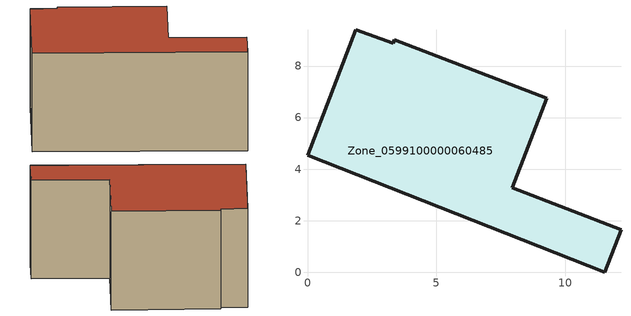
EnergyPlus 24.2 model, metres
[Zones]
Zone_0599100000060485
 floor ground (C_G): 3.32,8.88 3.37,9.02 9.28,6.75 7.94,3.28 12.16,1.64 11.53,0 0,4.53 1.88,9.41 z0
 wall outside (C_F): 0,4.53 11.53,0 12.16,1.64 7.94,3.28 9.28,6.75 3.37,9.02 3.32,8.88 1.88,9.41 0,4.53 z0:6.51
 roof outside (C_R): 3.37,9.02 3.32,8.88 1.88,9.41 0,4.53 11.53,0 12.16,1.64 7.94,3.28 9.28,6.75 z6.51
[BUILDING]
Pand.0599100000060485: North Axis=0; Terrain=City; Loads Convergence Tolerance Value=0.04; Temperature Convergence Tolerance Value=0.4; Solar Distribution=FullExterior; Maximum Number of Warmup Days=25; Minimum Number of Warmup Days=1
[Site:Location]
Rotterdam.The.Hague.AP_ZH_NLD Design_Conditions: Latitude=51.96; Longitude=4.45; Time Zone=1; Elevation=-4.5
[SITE:GROUNDTEMPERATURE:BUILDINGSURFACE]
18, 18, 18, 18, 18, 18, 18, 18, 18, 18, 18, 18
[MATERIAL] Thermal Absorptance=0.9; Solar Absorptance=0.7; Visible Absorptance=0.7
Name | Roughness | Thickness | Conductivity | Density | Specific Heat
G.TC.1946 | MediumSmooth | 0.15 | 1 | 540 | 1210
F.TC.1946 | Rough | 0.3 | 0.857143 | 1920 | 840
R.TC.1946 | MediumRough | 0.2 | 0.909091 | 1500 | 1000
[CONSTRUCTION]
C_G: G.TC.1946
C_F: F.TC.1946
C_R: R.TC.1946
[ZONE]
Zone_0599100000060485: Type=1; Multiplier=1; Ceiling Height=Autocalculate; Volume=Autocalculate; Floor Area=autocalculate; Part of Total Floor Area=Yes
[ZONEINFILTRATION:DESIGNFLOWRATE]
Infil_Zone_0599100000060485: Zone or ZoneList or Space or SpaceList=Zone_0599100000060485; Schedule=AlwaysOn; Design Flow Rate Calculation Method=Flow/Area; Flow Rate per Floor Area=0.003; Constant Term Coefficient=1; Temperature Term Coefficient=0; Velocity Term Coefficient=0; Velocity Squared Term Coefficient=0
[HVACTEMPLATE:ZONE:IDEALLOADSAIRSYSTEM]
Zone_0599100000060485: Maximum Heating Supply Air Temperature=50; Minimum Cooling Supply Air Temperature=13; Maximum Heating Supply Air Humidity Ratio=0.0156; Minimum Cooling Supply Air Humidity Ratio=0.0077; Heating Limit=NoLimit; Cooling Limit=NoLimit; Dehumidification Control Type=ConstantSensibleHeatRatio; Cooling Sensible Heat Ratio=0.7; Dehumidification Setpoint=60; Humidification Control Type=None; Humidification Setpoint=30; Outdoor Air Method=None; Outdoor Air Flow Rate per Person=0.00944; Outdoor Air Flow Rate per Zone Floor Area=0; Outdoor Air Flow Rate per Zone=0; Demand Controlled Ventilation Type=None; Outdoor Air Economizer Type=NoEconomizer; Heat Recovery Type=None; Sensible Heat Recovery Effectiveness=0.7; Latent Heat Recovery Effectiveness=0.65
[ZONECONTROL:THERMOSTAT]
ThermostatControl_Zone_0599100000060485: Zone or ZoneList=Zone_0599100000060485; Control Type Schedule=DualSetpointControlType; Control 1=Thermostat_Zone_0599100000060485; Temperature Difference Between Cutout And Setpoint=0
[THERMOSTATSETPOINT:DUALSETPOINT]
Thermostat_Zone_0599100000060485: Heating Setpoint Temperature Schedule=HeatingSetpoint_Zone_0599100000060485; Cooling Setpoint Temperature Schedule=CoolingSetpoint_Zone_0599100000060485
[SCHEDULE:COMPACT]
HeatingSetpoint_Zone_0599100000060485: Through: 12/31, For: AllDays, Until: 24:00, 21
CoolingSetpoint_Zone_0599100000060485: Through: 12/31, For: AllDays, Until: 24:00, 24
DualSetpointControlType: Through: 12/31, For: AllDays, Until: 24:00, 4
AlwaysOn: Through: 12/31, For: AllDays, Until: 24:00, 1
